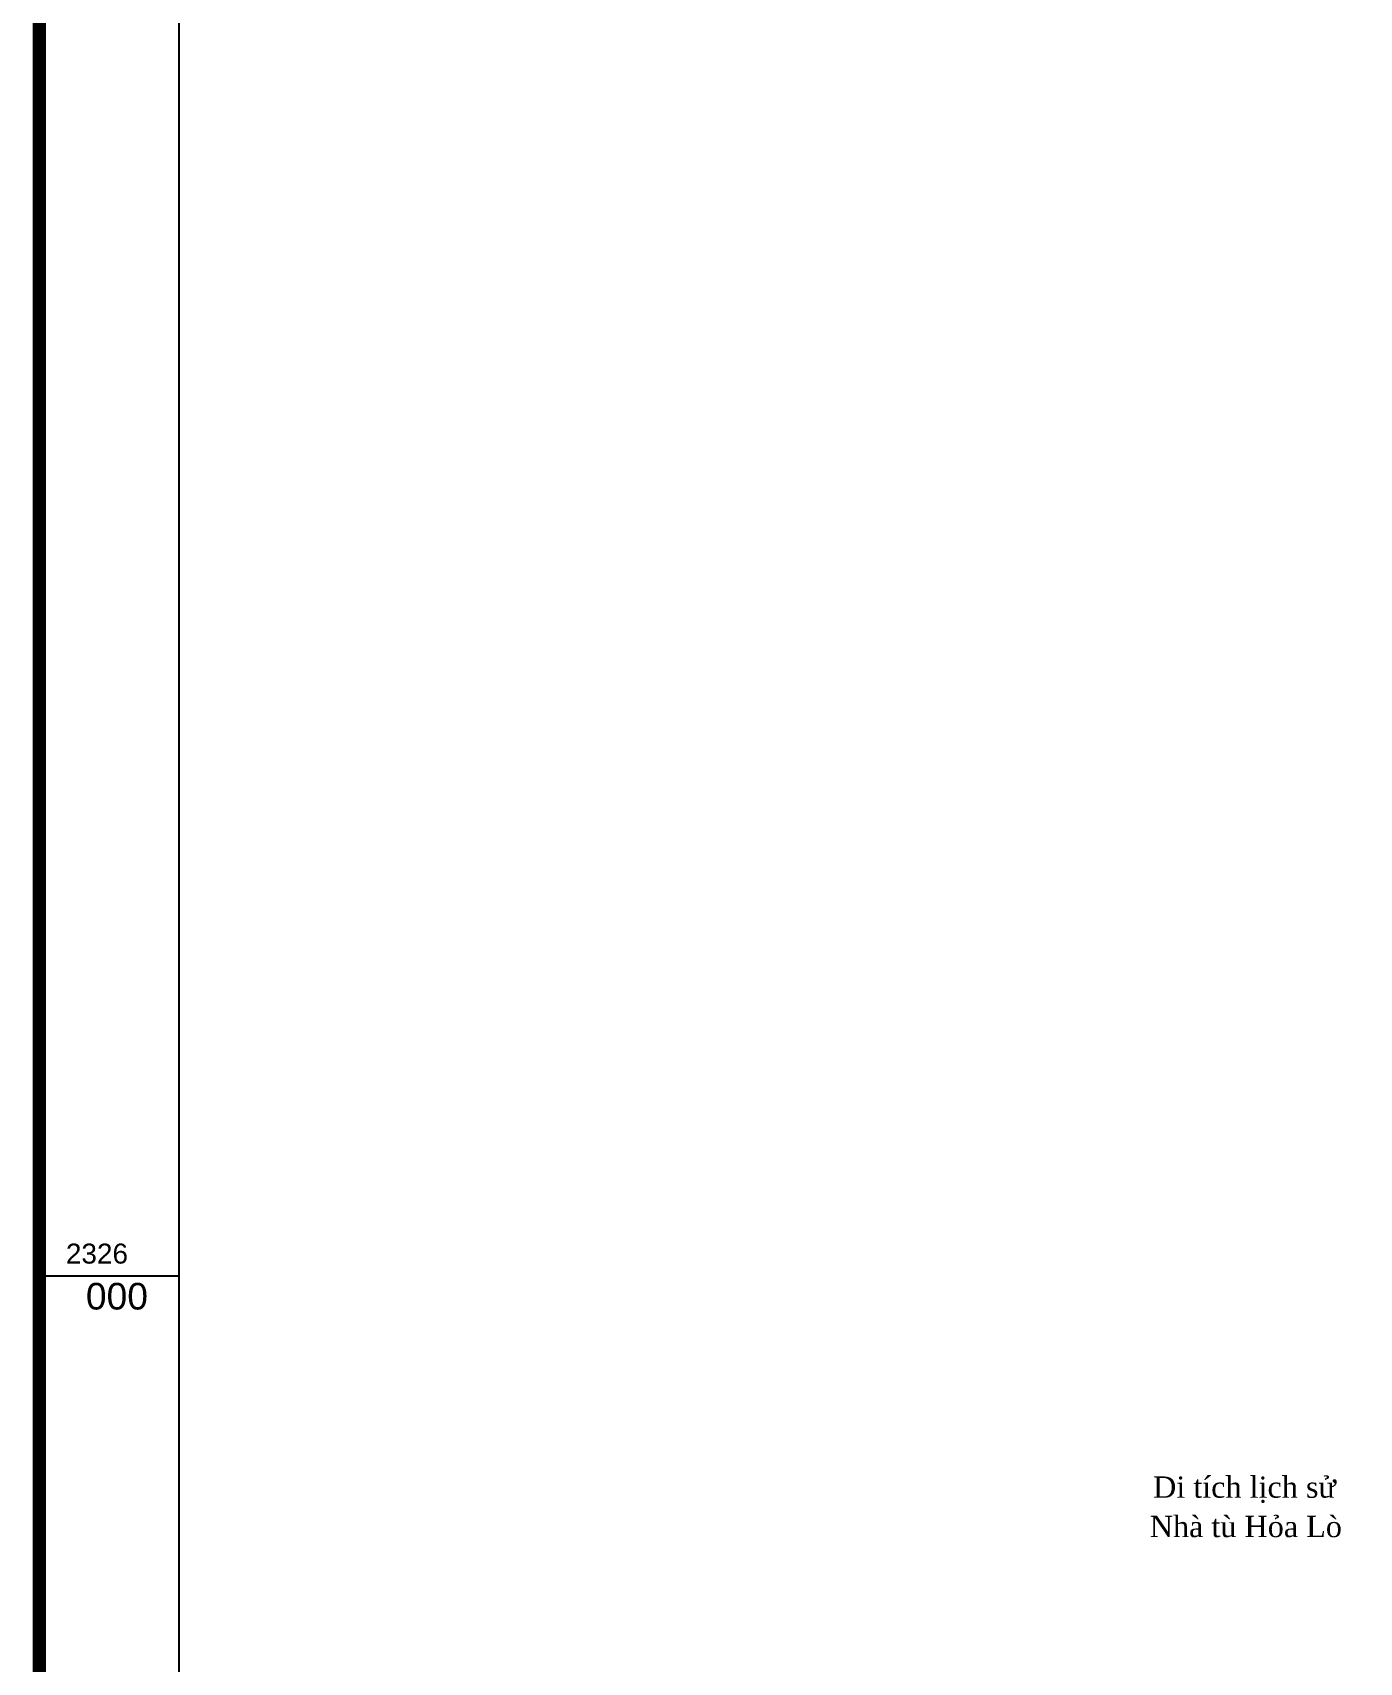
# Model space of a CAD drawing. Header units: inches. Extents: x 587740 to 588006, y 2325787 to 2326106.
# Drawn here: x 587744.5 to 587794.3, y 2325985.5 to 2326046.7 of the extents above; entities that cross this region are included whole.
import ezdxf
from ezdxf.enums import TextEntityAlignment as Align

# ---------------------------------------------------------------- set-up
doc = ezdxf.new("R2010")
doc.units = ezdxf.units.IN
doc.header["$MEASUREMENT"] = 0
for name, color, linetype in [('DANCU', 6, 'Continuous'), ('KHUNG', 7, 'Continuous'), ('NOI', 4, 'Continuous')]:
    doc.layers.add(name, color=color, linetype=linetype)
doc.styles.add('VNKT', font='')
doc.styles.add('VNTIME', font='')
doc.styles.get('VNKT').set_extended_font_data('.VnArial')
doc.styles.get('VNTIME').set_extended_font_data('.VnTime')

msp = doc.modelspace()

# ---------------------------------------------------------------- linework, layer by layer
at = {"layer": 'KHUNG'}
for p, q in [((587750, 2325819.75), (587750, 2326080.25)), ((587750, 2326000), (587744.75, 2326000))]:
    msp.add_line(p, q, dxfattribs=at)
at = {"layer": 'KHUNG', "const_width": 0.5}
msp.add_lwpolyline([(587744.75, 2325819.75), (587744.75, 2326080.25), (588005.25, 2326080.25), (588005.25, 2325819.75)], close=True, dxfattribs=at)
at = {"layer": 'NOI'}
msp.add_lwpolyline([(587750, 2326075), (588000, 2326075), (588000, 2325825), (587750, 2325825)], close=True, dxfattribs=at)

# ---------------------------------------------------------------- texts
at = {"layer": 'DANCU', "style": 'VNTIME'}
for s, p in [('Di tÝch lÞch sö ', (587786.554, 2325991.684)), ('Nhµ tï Háa Lß', (587786.429, 2325990.205))]:
    msp.add_text(s, height=0.8, dxfattribs=at).set_placement(p)
at = {"layer": 'KHUNG', "style": 'VNKT'}
msp.add_text('2326', height=0.75, dxfattribs=at).set_placement((587745.75, 2326000.25), align=Align.BOTTOM_LEFT)
msp.add_text('000', height=1, dxfattribs=at).set_placement((587746.5, 2325999.75), align=Align.TOP_LEFT)

doc.saveas('drawing.dxf')
